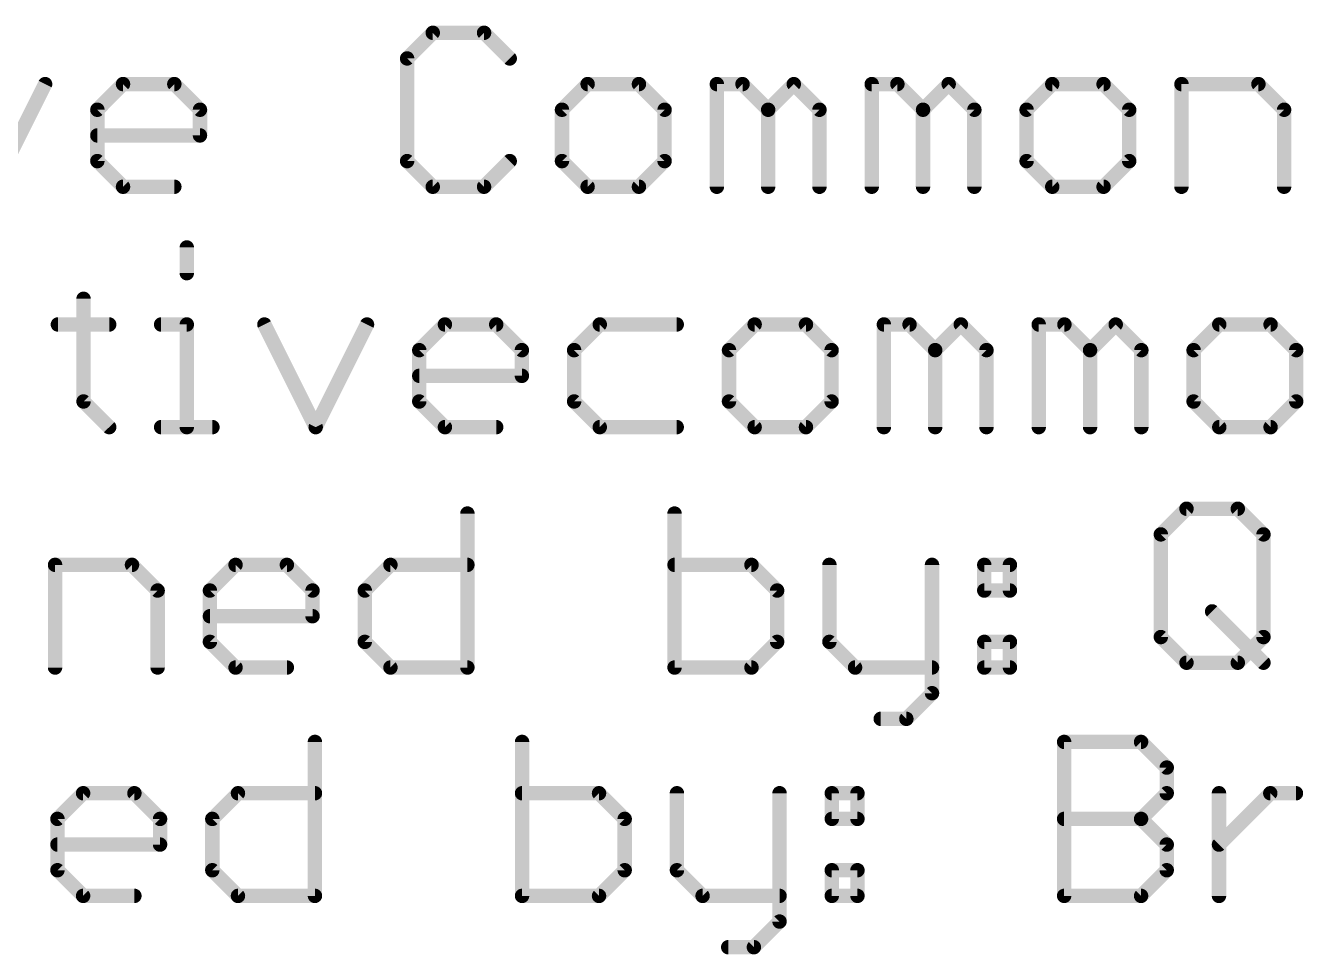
# Model space of a CAD drawing. Extents: x -41 to 66, y -12 to 41.
# Drawn here: x -2.07 to 11.44, y -11.62 to -1.8 of the extents above; entities that cross this region are included whole.
import ezdxf

# ---------------------------------------------------------------- set-up
doc = ezdxf.new("R2010")
doc.units = 0
doc.layers.add('51', color=53, linetype='CONTINUOUS')

msp = doc.modelspace()

# ---------------------------------------------------------------- linework, layer by layer
at = {"layer": '51', "const_width": 0.1524}
for points in [[(2.2349, -1.8782), (1.9638, -2.1494)], [(2.7773, -1.8782), (2.2349, -1.8782)], [(3.0484, -2.1494), (2.7773, -1.8782)], [(1.9638, -2.1494), (1.9638, -3.234)], [(-2.4054, -3.5052), (-1.863, -2.4205)], [(-1.3105, -2.6917), (-1.0394, -2.4205)], [(-1.0394, -2.4205), (-0.497, -2.4205)], [(-0.497, -2.4205), (-0.2259, -2.6917)], [(3.8721, -2.4205), (3.6009, -2.6917)], [(4.4144, -2.4205), (3.8721, -2.4205)], [(4.6856, -2.6917), (4.4144, -2.4205)], [(5.2381, -3.5052), (5.2381, -2.4205)], [(5.2381, -2.4205), (5.5093, -2.4205)], [(5.5093, -2.4205), (5.7804, -2.6917)], [(5.7804, -2.6917), (6.0516, -2.4205)], [(6.0516, -2.4205), (6.3228, -2.6917)], [(6.8753, -3.5052), (6.8753, -2.4205)], [(6.8753, -2.4205), (7.1464, -2.4205)], [(7.1464, -2.4205), (7.4176, -2.6917)], [(7.4176, -2.6917), (7.6887, -2.4205)], [(7.6887, -2.4205), (7.9599, -2.6917)], [(8.7836, -2.4205), (8.5124, -2.6917)], [(9.3259, -2.4205), (8.7836, -2.4205)], [(9.5971, -2.6917), (9.3259, -2.4205)], [(10.1496, -3.5052), (10.1496, -2.4205)], [(10.1496, -2.4205), (10.9631, -2.4205)], [(10.9631, -2.4205), (11.2342, -2.6917)], [(-1.3105, -3.234), (-1.3105, -2.6917)], [(-0.2259, -2.6917), (-0.2259, -2.9629)], [(3.6009, -2.6917), (3.6009, -3.234)], [(4.6856, -3.234), (4.6856, -2.6917)], [(5.7804, -2.6917), (5.7804, -3.5052)], [(6.3228, -2.6917), (6.3228, -3.5052)], [(7.4176, -2.6917), (7.4176, -3.5052)], [(7.9599, -2.6917), (7.9599, -3.5052)], [(8.5124, -2.6917), (8.5124, -3.234)], [(9.5971, -3.234), (9.5971, -2.6917)], [(11.2342, -2.6917), (11.2342, -3.5052)], [(-0.2259, -2.9629), (-1.3105, -2.9629)], [(-1.0394, -3.5052), (-1.3105, -3.234)], [(1.9638, -3.234), (2.2349, -3.5052)], [(2.7773, -3.5052), (3.0484, -3.234)], [(3.6009, -3.234), (3.8721, -3.5052)], [(4.4144, -3.5052), (4.6856, -3.234)], [(8.5124, -3.234), (8.7836, -3.5052)], [(9.3259, -3.5052), (9.5971, -3.234)], [(-0.497, -3.5052), (-1.0394, -3.5052)], [(2.2349, -3.5052), (2.7773, -3.5052)], [(3.8721, -3.5052), (4.4144, -3.5052)], [(8.7836, -3.5052), (9.3259, -3.5052)], [(-0.3652, -4.147), (-0.3652, -4.4182)], [(-1.4567, -4.6894), (-1.4567, -5.774)], [(-1.7278, -4.9605), (-1.1855, -4.9605)], [(-0.6364, -4.9605), (-0.3652, -4.9605)], [(-0.3652, -4.9605), (-0.3652, -6.0452)], [(0.455, -4.9605), (0.9974, -6.0452)], [(0.9974, -6.0452), (1.5397, -4.9605)], [(2.0922, -5.2317), (2.3634, -4.9605)], [(2.3634, -4.9605), (2.9057, -4.9605)], [(2.9057, -4.9605), (3.1768, -5.2317)], [(4.0005, -4.9605), (3.7293, -5.2317)], [(4.814, -4.9605), (4.0005, -4.9605)], [(5.6377, -4.9605), (5.3665, -5.2317)], [(6.18, -4.9605), (5.6377, -4.9605)], [(6.4512, -5.2317), (6.18, -4.9605)], [(7.0037, -6.0452), (7.0037, -4.9605)], [(7.0037, -4.9605), (7.2748, -4.9605)], [(7.2748, -4.9605), (7.546, -5.2317)], [(7.546, -5.2317), (7.8172, -4.9605)], [(7.8172, -4.9605), (8.0883, -5.2317)], [(8.6408, -6.0452), (8.6408, -4.9605)], [(8.6408, -4.9605), (8.912, -4.9605)], [(8.912, -4.9605), (9.1831, -5.2317)], [(9.1831, -5.2317), (9.4543, -4.9605)], [(9.4543, -4.9605), (9.7255, -5.2317)], [(10.5491, -4.9605), (10.278, -5.2317)], [(11.0915, -4.9605), (10.5491, -4.9605)], [(11.3626, -5.2317), (11.0915, -4.9605)], [(2.0922, -5.774), (2.0922, -5.2317)], [(3.1768, -5.2317), (3.1768, -5.5029)], [(3.7293, -5.2317), (3.7293, -5.774)], [(5.3665, -5.2317), (5.3665, -5.774)], [(6.4512, -5.774), (6.4512, -5.2317)], [(7.546, -5.2317), (7.546, -6.0452)], [(8.0883, -5.2317), (8.0883, -6.0452)], [(9.1831, -5.2317), (9.1831, -6.0452)], [(9.7255, -5.2317), (9.7255, -6.0452)], [(10.278, -5.2317), (10.278, -5.774)], [(11.3626, -5.774), (11.3626, -5.2317)], [(3.1768, -5.5029), (2.0922, -5.5029)], [(-1.4567, -5.774), (-1.1855, -6.0452)], [(2.3634, -6.0452), (2.0922, -5.774)], [(3.7293, -5.774), (4.0005, -6.0452)], [(5.3665, -5.774), (5.6377, -6.0452)], [(6.18, -6.0452), (6.4512, -5.774)], [(10.278, -5.774), (10.5491, -6.0452)], [(11.0915, -6.0452), (11.3626, -5.774)], [(-0.6364, -6.0452), (-0.0941, -6.0452)], [(2.9057, -6.0452), (2.3634, -6.0452)], [(4.0005, -6.0452), (4.814, -6.0452)], [(5.6377, -6.0452), (6.18, -6.0452)], [(10.5491, -6.0452), (11.0915, -6.0452)], [(2.601, -6.9582), (2.601, -8.5852)], [(4.7907, -6.9582), (4.7907, -8.5852)], [(9.9314, -7.1786), (10.2026, -6.9074)], [(10.2026, -6.9074), (10.7449, -6.9074)], [(10.7449, -6.9074), (11.0161, -7.1786)], [(9.9314, -8.2632), (9.9314, -7.1786)], [(11.0161, -7.1786), (11.0161, -8.2632)], [(-1.7579, -8.5852), (-1.7579, -7.5005)], [(-1.7579, -7.5005), (-0.9444, -7.5005)], [(-0.9444, -7.5005), (-0.6733, -7.7717)], [(-0.1208, -7.7717), (0.1504, -7.5005)], [(0.1504, -7.5005), (0.6927, -7.5005)], [(0.6927, -7.5005), (0.9639, -7.7717)], [(1.5164, -7.7717), (1.7875, -7.5005)], [(1.7875, -7.5005), (2.601, -7.5005)], [(5.6042, -7.5005), (4.7907, -7.5005)], [(5.8753, -7.7717), (5.6042, -7.5005)], [(6.4278, -7.5005), (6.4278, -8.314)], [(7.5125, -7.5005), (7.5125, -8.8564)], [(8.065, -7.5005), (8.3362, -7.5005)], [(8.065, -7.7717), (8.065, -7.5005)], [(8.3362, -7.5005), (8.3362, -7.7717)], [(-0.6733, -7.7717), (-0.6733, -8.5852)], [(-0.1208, -8.314), (-0.1208, -7.7717)], [(0.9639, -7.7717), (0.9639, -8.0429)], [(1.5164, -8.314), (1.5164, -7.7717)], [(5.8753, -8.314), (5.8753, -7.7717)], [(8.3362, -7.7717), (8.065, -7.7717)], [(0.9639, -8.0429), (-0.1208, -8.0429)], [(10.4737, -7.9921), (11.0161, -8.5344)], [(0.1504, -8.5852), (-0.1208, -8.314)], [(1.7875, -8.5852), (1.5164, -8.314)], [(5.6042, -8.5852), (5.8753, -8.314)], [(6.4278, -8.314), (6.699, -8.5852)], [(8.065, -8.314), (8.3362, -8.314)], [(8.065, -8.5852), (8.065, -8.314)], [(8.3362, -8.314), (8.3362, -8.5852)], [(10.2026, -8.5344), (9.9314, -8.2632)], [(11.0161, -8.2632), (10.7449, -8.5344)], [(0.6927, -8.5852), (0.1504, -8.5852)], [(2.601, -8.5852), (1.7875, -8.5852)], [(4.7907, -8.5852), (5.6042, -8.5852)], [(6.699, -8.5852), (7.5125, -8.5852)], [(8.3362, -8.5852), (8.065, -8.5852)], [(10.7449, -8.5344), (10.2026, -8.5344)], [(7.5125, -8.8564), (7.2413, -9.1275)], [(7.2413, -9.1275), (6.9702, -9.1275)], [(0.9893, -9.3712), (0.9893, -10.9982)], [(3.1789, -9.3712), (3.1789, -10.9982)], [(8.909, -10.9982), (8.909, -9.3712)], [(8.909, -9.3712), (9.7225, -9.3712)], [(9.7225, -9.3712), (9.9936, -9.6424)], [(9.9936, -9.6424), (9.9936, -9.9135)], [(-1.7325, -10.1847), (-1.4614, -9.9135)], [(-1.4614, -9.9135), (-0.919, -9.9135)], [(-0.919, -9.9135), (-0.6479, -10.1847)], [(-0.0954, -10.1847), (0.1758, -9.9135)], [(0.1758, -9.9135), (0.9893, -9.9135)], [(3.9924, -9.9135), (3.1789, -9.9135)], [(4.2636, -10.1847), (3.9924, -9.9135)], [(4.8161, -9.9135), (4.8161, -10.727)], [(5.9007, -9.9135), (5.9007, -11.2694)], [(6.4532, -9.9135), (6.7244, -9.9135)], [(6.4532, -10.1847), (6.4532, -9.9135)], [(6.7244, -9.9135), (6.7244, -10.1847)], [(9.9936, -9.9135), (9.7225, -10.1847)], [(10.5461, -10.9982), (10.5461, -9.9135)], [(10.5461, -10.4559), (11.0885, -9.9135)], [(11.0885, -9.9135), (11.3596, -9.9135)], [(-1.7325, -10.727), (-1.7325, -10.1847)], [(-0.6479, -10.1847), (-0.6479, -10.4559)], [(-0.0954, -10.727), (-0.0954, -10.1847)], [(4.2636, -10.727), (4.2636, -10.1847)], [(6.7244, -10.1847), (6.4532, -10.1847)], [(8.909, -10.1847), (9.7225, -10.1847)], [(9.7225, -10.1847), (9.9936, -10.4559)], [(-0.6479, -10.4559), (-1.7325, -10.4559)], [(9.9936, -10.4559), (9.9936, -10.727)], [(-1.4614, -10.9982), (-1.7325, -10.727)], [(0.1758, -10.9982), (-0.0954, -10.727)], [(3.9924, -10.9982), (4.2636, -10.727)], [(4.8161, -10.727), (5.0873, -10.9982)], [(6.4532, -10.727), (6.7244, -10.727)], [(6.4532, -10.9982), (6.4532, -10.727)], [(6.7244, -10.727), (6.7244, -10.9982)], [(9.9936, -10.727), (9.7225, -10.9982)], [(-0.919, -10.9982), (-1.4614, -10.9982)], [(0.9893, -10.9982), (0.1758, -10.9982)], [(3.1789, -10.9982), (3.9924, -10.9982)], [(5.0873, -10.9982), (5.9007, -10.9982)], [(6.7244, -10.9982), (6.4532, -10.9982)], [(9.7225, -10.9982), (8.909, -10.9982)], [(5.9007, -11.2694), (5.6296, -11.5405)], [(5.6296, -11.5405), (5.3584, -11.5405)]]:
    msp.add_lwpolyline(points, dxfattribs=at)
at = {"layer": '51', "const_width": 0.0762}
for points in [[(2.2349, -1.8401, 1), (2.2349, -1.9163)], [(2.2619, -1.9052, 1), (2.208, -1.8513)], [(2.8042, -1.8513, 1), (2.7503, -1.9052)], [(2.7773, -1.9163, 1), (2.7773, -1.8401)], [(1.9368, -2.1224, 1), (1.9907, -2.1763)], [(2.0019, -2.1494, 1), (1.9257, -2.1494)], [(3.0215, -2.1763, 1), (3.0754, -2.1224)], [(-1.829, -2.4376, 1), (-1.8971, -2.4035)], [(-1.0394, -2.3824, 1), (-1.0394, -2.4586)], [(-1.0124, -2.4475, 1), (-1.0663, -2.3936)], [(-0.4701, -2.3936, 1), (-0.524, -2.4475)], [(-0.497, -2.4586, 1), (-0.497, -2.3824)], [(3.8721, -2.3824, 1), (3.8721, -2.4586)], [(3.899, -2.4475, 1), (3.8452, -2.3936)], [(4.4414, -2.3936, 1), (4.3875, -2.4475)], [(4.4144, -2.4586, 1), (4.4144, -2.3824)], [(5.2762, -2.4205, 1), (5.2, -2.4205)], [(5.2381, -2.3824, 1), (5.2381, -2.4586)], [(5.5362, -2.3936, 1), (5.4823, -2.4475)], [(5.5093, -2.4586, 1), (5.5093, -2.3824)], [(6.0785, -2.3936, 1), (6.0246, -2.4475)], [(6.0785, -2.4475, 1), (6.0246, -2.3936)], [(6.9134, -2.4205, 1), (6.8372, -2.4205)], [(6.8753, -2.3824, 1), (6.8753, -2.4586)], [(7.1734, -2.3936, 1), (7.1195, -2.4475)], [(7.1464, -2.4586, 1), (7.1464, -2.3824)], [(7.7157, -2.3936, 1), (7.6618, -2.4475)], [(7.7157, -2.4475, 1), (7.6618, -2.3936)], [(8.7836, -2.3824, 1), (8.7836, -2.4586)], [(8.8105, -2.4475, 1), (8.7566, -2.3936)], [(9.3528, -2.3936, 1), (9.299, -2.4475)], [(9.3259, -2.4586, 1), (9.3259, -2.3824)], [(10.1877, -2.4205, 1), (10.1115, -2.4205)], [(10.1496, -2.3824, 1), (10.1496, -2.4586)], [(10.99, -2.3936, 1), (10.9361, -2.4475)], [(10.9631, -2.4586, 1), (10.9631, -2.3824)], [(-1.2724, -2.6917, 1), (-1.3486, -2.6917)], [(-1.3375, -2.6648, 1), (-1.2836, -2.7186)], [(-0.1878, -2.6917, 1), (-0.264, -2.6917)], [(-0.2528, -2.7186, 1), (-0.1989, -2.6648)], [(3.639, -2.6917, 1), (3.5628, -2.6917)], [(3.574, -2.6648, 1), (3.6279, -2.7186)], [(4.7237, -2.6917, 1), (4.6475, -2.6917)], [(4.6587, -2.7186, 1), (4.7125, -2.6648)], [(5.8185, -2.6917, 1), (5.7423, -2.6917)], [(5.7535, -2.6648, 1), (5.8074, -2.7186)], [(5.7535, -2.7186, 1), (5.8074, -2.6648)], [(6.3609, -2.6917, 1), (6.2847, -2.6917)], [(6.2958, -2.7186, 1), (6.3497, -2.6648)], [(7.4557, -2.6917, 1), (7.3795, -2.6917)], [(7.3906, -2.6648, 1), (7.4445, -2.7186)], [(7.3906, -2.7186, 1), (7.4445, -2.6648)], [(7.998, -2.6917, 1), (7.9218, -2.6917)], [(7.933, -2.7186, 1), (7.9869, -2.6648)], [(8.5505, -2.6917, 1), (8.4743, -2.6917)], [(8.4855, -2.6648, 1), (8.5393, -2.7186)], [(9.6352, -2.6917, 1), (9.559, -2.6917)], [(9.5701, -2.7186, 1), (9.624, -2.6648)], [(11.2723, -2.6917, 1), (11.1961, -2.6917)], [(11.2073, -2.7186, 1), (11.2612, -2.6648)], [(-1.3105, -2.9248, 1), (-1.3105, -3.001)], [(-0.264, -2.9629, 1), (-0.1878, -2.9629)], [(-0.2259, -3.001, 1), (-0.2259, -2.9248)], [(-1.2836, -3.2071, 1), (-1.3375, -3.261)], [(-1.3486, -3.234, 1), (-1.2724, -3.234)], [(1.9907, -3.2071, 1), (1.9368, -3.261)], [(1.9257, -3.234, 1), (2.0019, -3.234)], [(3.0754, -3.261, 1), (3.0215, -3.2071)], [(3.6279, -3.2071, 1), (3.574, -3.261)], [(3.5628, -3.234, 1), (3.639, -3.234)], [(4.6475, -3.234, 1), (4.7237, -3.234)], [(4.7125, -3.261, 1), (4.6587, -3.2071)], [(8.5393, -3.2071, 1), (8.4855, -3.261)], [(8.4743, -3.234, 1), (8.5505, -3.234)], [(9.559, -3.234, 1), (9.6352, -3.234)], [(9.624, -3.261, 1), (9.5701, -3.2071)], [(-1.0394, -3.4671, 1), (-1.0394, -3.5433)], [(-1.0663, -3.5321, 1), (-1.0124, -3.4783)], [(-0.497, -3.5433, 1), (-0.497, -3.4671)], [(2.2349, -3.4671, 1), (2.2349, -3.5433)], [(2.208, -3.5321, 1), (2.2619, -3.4783)], [(2.7503, -3.4783, 1), (2.8042, -3.5321)], [(2.7773, -3.5433, 1), (2.7773, -3.4671)], [(3.8721, -3.4671, 1), (3.8721, -3.5433)], [(3.8452, -3.5321, 1), (3.899, -3.4783)], [(4.3875, -3.4783, 1), (4.4414, -3.5321)], [(4.4144, -3.5433, 1), (4.4144, -3.4671)], [(5.2, -3.5052, 1), (5.2762, -3.5052)], [(5.7423, -3.5052, 1), (5.8185, -3.5052)], [(6.2847, -3.5052, 1), (6.3609, -3.5052)], [(6.8372, -3.5052, 1), (6.9134, -3.5052)], [(7.3795, -3.5052, 1), (7.4557, -3.5052)], [(7.9218, -3.5052, 1), (7.998, -3.5052)], [(8.7836, -3.4671, 1), (8.7836, -3.5433)], [(8.7566, -3.5321, 1), (8.8105, -3.4783)], [(9.299, -3.4783, 1), (9.3528, -3.5321)], [(9.3259, -3.5433, 1), (9.3259, -3.4671)], [(10.1115, -3.5052, 1), (10.1877, -3.5052)], [(11.1961, -3.5052, 1), (11.2723, -3.5052)], [(-0.3271, -4.147, 1), (-0.4033, -4.147)], [(-0.4033, -4.4182, 1), (-0.3271, -4.4182)], [(-1.4186, -4.6894, 1), (-1.4948, -4.6894)], [(-1.7278, -4.9224, 1), (-1.7278, -4.9986)], [(-1.1855, -4.9986, 1), (-1.1855, -4.9224)], [(-0.6364, -4.9224, 1), (-0.6364, -4.9986)], [(-0.3271, -4.9605, 1), (-0.4033, -4.9605)], [(-0.3652, -4.9986, 1), (-0.3652, -4.9224)], [(0.4891, -4.9435, 1), (0.421, -4.9776)], [(1.5738, -4.9776, 1), (1.5056, -4.9435)], [(2.3634, -4.9224, 1), (2.3634, -4.9986)], [(2.3903, -4.9875, 1), (2.3364, -4.9336)], [(2.9326, -4.9336, 1), (2.8787, -4.9875)], [(2.9057, -4.9986, 1), (2.9057, -4.9224)], [(4.0005, -4.9224, 1), (4.0005, -4.9986)], [(4.0274, -4.9875, 1), (3.9736, -4.9336)], [(4.814, -4.9986, 1), (4.814, -4.9224)], [(5.6377, -4.9224, 1), (5.6377, -4.9986)], [(5.6646, -4.9875, 1), (5.6107, -4.9336)], [(6.2069, -4.9336, 1), (6.1531, -4.9875)], [(6.18, -4.9986, 1), (6.18, -4.9224)], [(7.0418, -4.9605, 1), (6.9656, -4.9605)], [(7.0037, -4.9224, 1), (7.0037, -4.9986)], [(7.3018, -4.9336, 1), (7.2479, -4.9875)], [(7.2748, -4.9986, 1), (7.2748, -4.9224)], [(7.8441, -4.9336, 1), (7.7902, -4.9875)], [(7.8441, -4.9875, 1), (7.7902, -4.9336)], [(8.6789, -4.9605, 1), (8.6027, -4.9605)], [(8.6408, -4.9224, 1), (8.6408, -4.9986)], [(8.9389, -4.9336, 1), (8.885, -4.9875)], [(8.912, -4.9986, 1), (8.912, -4.9224)], [(9.4812, -4.9336, 1), (9.4274, -4.9875)], [(9.4812, -4.9875, 1), (9.4274, -4.9336)], [(10.5491, -4.9224, 1), (10.5491, -4.9986)], [(10.5761, -4.9875, 1), (10.5222, -4.9336)], [(11.1184, -4.9336, 1), (11.0645, -4.9875)], [(11.0915, -4.9986, 1), (11.0915, -4.9224)], [(2.1303, -5.2317, 1), (2.0541, -5.2317)], [(2.0652, -5.2048, 1), (2.1191, -5.2586)], [(3.2149, -5.2317, 1), (3.1387, -5.2317)], [(3.1499, -5.2586, 1), (3.2038, -5.2048)], [(3.7674, -5.2317, 1), (3.6912, -5.2317)], [(3.7024, -5.2048, 1), (3.7563, -5.2586)], [(5.4046, -5.2317, 1), (5.3284, -5.2317)], [(5.3396, -5.2048, 1), (5.3934, -5.2586)], [(6.4893, -5.2317, 1), (6.4131, -5.2317)], [(6.4242, -5.2586, 1), (6.4781, -5.2048)], [(7.5841, -5.2317, 1), (7.5079, -5.2317)], [(7.519, -5.2048, 1), (7.5729, -5.2586)], [(7.519, -5.2586, 1), (7.5729, -5.2048)], [(8.1264, -5.2317, 1), (8.0502, -5.2317)], [(8.0614, -5.2586, 1), (8.1153, -5.2048)], [(9.2212, -5.2317, 1), (9.145, -5.2317)], [(9.1562, -5.2048, 1), (9.2101, -5.2586)], [(9.1562, -5.2586, 1), (9.2101, -5.2048)], [(9.7636, -5.2317, 1), (9.6874, -5.2317)], [(9.6985, -5.2586, 1), (9.7524, -5.2048)], [(10.3161, -5.2317, 1), (10.2399, -5.2317)], [(10.251, -5.2048, 1), (10.3049, -5.2586)], [(11.4007, -5.2317, 1), (11.3245, -5.2317)], [(11.3357, -5.2586, 1), (11.3896, -5.2048)], [(2.0922, -5.4648, 1), (2.0922, -5.541)], [(3.1387, -5.5029, 1), (3.2149, -5.5029)], [(3.1768, -5.541, 1), (3.1768, -5.4648)], [(-1.4297, -5.7471, 1), (-1.4836, -5.801)], [(-1.4948, -5.774, 1), (-1.4186, -5.774)], [(2.1191, -5.7471, 1), (2.0652, -5.801)], [(2.0541, -5.774, 1), (2.1303, -5.774)], [(3.7563, -5.7471, 1), (3.7024, -5.801)], [(3.6912, -5.774, 1), (3.7674, -5.774)], [(5.3934, -5.7471, 1), (5.3396, -5.801)], [(5.3284, -5.774, 1), (5.4046, -5.774)], [(6.4131, -5.774, 1), (6.4893, -5.774)], [(6.4781, -5.801, 1), (6.4242, -5.7471)], [(10.3049, -5.7471, 1), (10.251, -5.801)], [(10.2399, -5.774, 1), (10.3161, -5.774)], [(11.3245, -5.774, 1), (11.4007, -5.774)], [(11.3896, -5.801, 1), (11.3357, -5.7471)], [(-1.2125, -6.0721, 1), (-1.1586, -6.0183)], [(-0.6364, -6.0071, 1), (-0.6364, -6.0833)], [(-0.4033, -6.0452, 1), (-0.3271, -6.0452)], [(-0.0941, -6.0833, 1), (-0.0941, -6.0071)], [(0.9633, -6.0282, 1), (1.0314, -6.0622)], [(0.9633, -6.0622, 1), (1.0314, -6.0282)], [(2.3634, -6.0071, 1), (2.3634, -6.0833)], [(2.3364, -6.0721, 1), (2.3903, -6.0183)], [(2.9057, -6.0833, 1), (2.9057, -6.0071)], [(4.0005, -6.0071, 1), (4.0005, -6.0833)], [(3.9736, -6.0721, 1), (4.0274, -6.0183)], [(4.814, -6.0833, 1), (4.814, -6.0071)], [(5.6377, -6.0071, 1), (5.6377, -6.0833)], [(5.6107, -6.0721, 1), (5.6646, -6.0183)], [(6.1531, -6.0183, 1), (6.2069, -6.0721)], [(6.18, -6.0833, 1), (6.18, -6.0071)], [(6.9656, -6.0452, 1), (7.0418, -6.0452)], [(7.5079, -6.0452, 1), (7.5841, -6.0452)], [(8.0502, -6.0452, 1), (8.1264, -6.0452)], [(8.6027, -6.0452, 1), (8.6789, -6.0452)], [(9.145, -6.0452, 1), (9.2212, -6.0452)], [(9.6874, -6.0452, 1), (9.7636, -6.0452)], [(10.5491, -6.0071, 1), (10.5491, -6.0833)], [(10.5222, -6.0721, 1), (10.5761, -6.0183)], [(11.0645, -6.0183, 1), (11.1184, -6.0721)], [(11.0915, -6.0833, 1), (11.0915, -6.0071)], [(2.6391, -6.9582, 1), (2.5629, -6.9582)], [(4.8288, -6.9582, 1), (4.7526, -6.9582)], [(10.2026, -6.8693, 1), (10.2026, -6.9455)], [(10.2295, -6.9344, 1), (10.1756, -6.8805)], [(10.7718, -6.8805, 1), (10.718, -6.9344)], [(10.7449, -6.9455, 1), (10.7449, -6.8693)], [(9.9695, -7.1786, 1), (9.8933, -7.1786)], [(9.9045, -7.1516, 1), (9.9583, -7.2055)], [(11.0542, -7.1786, 1), (10.978, -7.1786)], [(10.9891, -7.2055, 1), (11.043, -7.1516)], [(-1.7198, -7.5005, 1), (-1.796, -7.5005)], [(-1.7579, -7.4624, 1), (-1.7579, -7.5386)], [(-0.9175, -7.4736, 1), (-0.9714, -7.5275)], [(-0.9444, -7.5386, 1), (-0.9444, -7.4624)], [(0.1504, -7.4624, 1), (0.1504, -7.5386)], [(0.1773, -7.5275, 1), (0.1234, -7.4736)], [(0.7197, -7.4736, 1), (0.6658, -7.5275)], [(0.6927, -7.5386, 1), (0.6927, -7.4624)], [(1.7875, -7.4624, 1), (1.7875, -7.5386)], [(1.8145, -7.5275, 1), (1.7606, -7.4736)], [(2.601, -7.5386, 1), (2.601, -7.4624)], [(4.7907, -7.4624, 1), (4.7907, -7.5386)], [(5.6311, -7.4736, 1), (5.5772, -7.5275)], [(5.6042, -7.5386, 1), (5.6042, -7.4624)], [(6.4659, -7.5005, 1), (6.3897, -7.5005)], [(7.5506, -7.5005, 1), (7.4744, -7.5005)], [(8.065, -7.4624, 1), (8.065, -7.5386)], [(8.1031, -7.5005, 1), (8.0269, -7.5005)], [(8.3743, -7.5005, 1), (8.2981, -7.5005)], [(8.3362, -7.5386, 1), (8.3362, -7.4624)], [(-0.6352, -7.7717, 1), (-0.7114, -7.7717)], [(-0.0827, -7.7717, 1), (-0.1589, -7.7717)], [(1.002, -7.7717, 1), (0.9258, -7.7717)], [(1.5545, -7.7717, 1), (1.4783, -7.7717)], [(5.9134, -7.7717, 1), (5.8372, -7.7717)], [(8.065, -7.7336, 1), (8.065, -7.8098)], [(8.3362, -7.8098, 1), (8.3362, -7.7336)], [(-0.7002, -7.7986, 1), (-0.6463, -7.7448)], [(-0.1477, -7.7448, 1), (-0.0938, -7.7986)], [(0.9369, -7.7986, 1), (0.9908, -7.7448)], [(1.4894, -7.7448, 1), (1.5433, -7.7986)], [(5.8484, -7.7986, 1), (5.9023, -7.7448)], [(8.0269, -7.7717, 1), (8.1031, -7.7717)], [(8.2981, -7.7717, 1), (8.3743, -7.7717)], [(-0.1208, -8.0048, 1), (-0.1208, -8.081)], [(0.9639, -8.081, 1), (0.9639, -8.0048)], [(10.5007, -7.9651, 1), (10.4468, -8.019)], [(0.9258, -8.0429, 1), (1.002, -8.0429)], [(-0.0938, -8.2871, 1), (-0.1477, -8.341)], [(1.5433, -8.2871, 1), (1.4894, -8.341)], [(5.9023, -8.341, 1), (5.8484, -8.2871)], [(6.4548, -8.2871, 1), (6.4009, -8.341)], [(8.065, -8.2759, 1), (8.065, -8.3521)], [(8.1031, -8.314, 1), (8.0269, -8.314)], [(8.3743, -8.314, 1), (8.2981, -8.314)], [(8.3362, -8.3521, 1), (8.3362, -8.2759)], [(9.9583, -8.2363, 1), (9.9045, -8.2902)], [(9.8933, -8.2632, 1), (9.9695, -8.2632)], [(10.978, -8.2632, 1), (11.0542, -8.2632)], [(11.043, -8.2902, 1), (10.9891, -8.2363)], [(-0.1589, -8.314, 1), (-0.0827, -8.314)], [(1.4783, -8.314, 1), (1.5545, -8.314)], [(5.8372, -8.314, 1), (5.9134, -8.314)], [(6.3897, -8.314, 1), (6.4659, -8.314)], [(0.1504, -8.5471, 1), (0.1504, -8.6233)], [(0.6927, -8.6233, 1), (0.6927, -8.5471)], [(1.7875, -8.5471, 1), (1.7875, -8.6233)], [(2.601, -8.6233, 1), (2.601, -8.5471)], [(4.7907, -8.5471, 1), (4.7907, -8.6233)], [(5.6042, -8.6233, 1), (5.6042, -8.5471)], [(6.699, -8.5471, 1), (6.699, -8.6233)], [(7.5125, -8.6233, 1), (7.5125, -8.5471)], [(8.065, -8.5471, 1), (8.065, -8.6233)], [(8.3362, -8.6233, 1), (8.3362, -8.5471)], [(10.2026, -8.4963, 1), (10.2026, -8.5725)], [(10.1756, -8.5613, 1), (10.2295, -8.5075)], [(10.718, -8.5075, 1), (10.7718, -8.5613)], [(10.7449, -8.5725, 1), (10.7449, -8.4963)], [(10.9891, -8.5613, 1), (11.043, -8.5075)], [(-1.796, -8.5852, 1), (-1.7198, -8.5852)], [(-0.7114, -8.5852, 1), (-0.6352, -8.5852)], [(0.1234, -8.6121, 1), (0.1773, -8.5583)], [(1.7606, -8.6121, 1), (1.8145, -8.5583)], [(2.5629, -8.5852, 1), (2.6391, -8.5852)], [(4.7526, -8.5852, 1), (4.8288, -8.5852)], [(5.5772, -8.5583, 1), (5.6311, -8.6121)], [(6.6721, -8.6121, 1), (6.7259, -8.5583)], [(8.0269, -8.5852, 1), (8.1031, -8.5852)], [(8.2981, -8.5852, 1), (8.3743, -8.5852)], [(7.5394, -8.8833, 1), (7.4856, -8.8294)], [(7.4744, -8.8564, 1), (7.5506, -8.8564)], [(6.9702, -9.0894, 1), (6.9702, -9.1656)], [(7.2144, -9.1006, 1), (7.2683, -9.1545)], [(7.2413, -9.1656, 1), (7.2413, -9.0894)], [(1.0274, -9.3712, 1), (0.9512, -9.3712)], [(3.217, -9.3712, 1), (3.1408, -9.3712)], [(8.9471, -9.3712, 1), (8.8709, -9.3712)], [(8.909, -9.3331, 1), (8.909, -9.4093)], [(9.7494, -9.3443, 1), (9.6955, -9.3982)], [(9.7225, -9.4093, 1), (9.7225, -9.3331)], [(10.0317, -9.6424, 1), (9.9555, -9.6424)], [(9.9667, -9.6693, 1), (10.0206, -9.6154)], [(-1.4614, -9.8754, 1), (-1.4614, -9.9516)], [(-1.4344, -9.9405, 1), (-1.4883, -9.8866)], [(-0.8921, -9.8866, 1), (-0.946, -9.9405)], [(-0.919, -9.9516, 1), (-0.919, -9.8754)], [(0.1758, -9.8754, 1), (0.1758, -9.9516)], [(0.2027, -9.9405, 1), (0.1488, -9.8866)], [(0.9893, -9.9516, 1), (0.9893, -9.8754)], [(3.1789, -9.8754, 1), (3.1789, -9.9516)], [(4.0194, -9.8866, 1), (3.9655, -9.9405)], [(3.9924, -9.9516, 1), (3.9924, -9.8754)], [(4.8542, -9.9135, 1), (4.778, -9.9135)], [(5.9388, -9.9135, 1), (5.8626, -9.9135)], [(6.4532, -9.8754, 1), (6.4532, -9.9516)], [(6.4913, -9.9135, 1), (6.4151, -9.9135)], [(6.7625, -9.9135, 1), (6.6863, -9.9135)], [(6.7244, -9.9516, 1), (6.7244, -9.8754)], [(10.0206, -9.9405, 1), (9.9667, -9.8866)], [(10.5842, -9.9135, 1), (10.508, -9.9135)], [(11.0885, -9.8754, 1), (11.0885, -9.9516)], [(11.1154, -9.9405, 1), (11.0615, -9.8866)], [(11.3596, -9.9516, 1), (11.3596, -9.8754)], [(9.9555, -9.9135, 1), (10.0317, -9.9135)], [(-1.6944, -10.1847, 1), (-1.7706, -10.1847)], [(-1.7595, -10.1578, 1), (-1.7056, -10.2116)], [(-0.6098, -10.1847, 1), (-0.686, -10.1847)], [(-0.6748, -10.2116, 1), (-0.6209, -10.1578)], [(-0.0573, -10.1847, 1), (-0.1335, -10.1847)], [(-0.1223, -10.1578, 1), (-0.0684, -10.2116)], [(4.3017, -10.1847, 1), (4.2255, -10.1847)], [(4.2366, -10.2116, 1), (4.2905, -10.1578)], [(6.4532, -10.1466, 1), (6.4532, -10.2228)], [(6.7244, -10.2228, 1), (6.7244, -10.1466)], [(8.909, -10.1466, 1), (8.909, -10.2228)], [(9.7494, -10.1578, 1), (9.6955, -10.2116)], [(9.6955, -10.1578, 1), (9.7494, -10.2116)], [(9.7225, -10.2228, 1), (9.7225, -10.1466)], [(6.4151, -10.1847, 1), (6.4913, -10.1847)], [(6.6863, -10.1847, 1), (6.7625, -10.1847)], [(-1.7325, -10.4178, 1), (-1.7325, -10.494)], [(-0.6479, -10.494, 1), (-0.6479, -10.4178)], [(10.0317, -10.4559, 1), (9.9555, -10.4559)], [(9.9667, -10.4828, 1), (10.0206, -10.4289)], [(10.5192, -10.4289, 1), (10.5731, -10.4828)], [(-0.686, -10.4559, 1), (-0.6098, -10.4559)], [(-1.7056, -10.7001, 1), (-1.7595, -10.754)], [(-0.0684, -10.7001, 1), (-0.1223, -10.754)], [(4.2905, -10.754, 1), (4.2367, -10.7001)], [(4.843, -10.7001, 1), (4.7891, -10.754)], [(6.4532, -10.6889, 1), (6.4532, -10.7651)], [(6.4913, -10.727, 1), (6.4151, -10.727)], [(6.7625, -10.727, 1), (6.6863, -10.727)], [(6.7244, -10.7651, 1), (6.7244, -10.6889)], [(10.0206, -10.754, 1), (9.9667, -10.7001)], [(-1.7706, -10.727, 1), (-1.6944, -10.727)], [(-0.1335, -10.727, 1), (-0.0573, -10.727)], [(4.2255, -10.727, 1), (4.3017, -10.727)], [(4.778, -10.727, 1), (4.8542, -10.727)], [(9.9555, -10.727, 1), (10.0317, -10.727)], [(-1.4614, -10.9601, 1), (-1.4614, -11.0363)], [(-1.4883, -11.0251, 1), (-1.4344, -10.9713)], [(-0.919, -11.0363, 1), (-0.919, -10.9601)], [(0.1758, -10.9601, 1), (0.1758, -11.0363)], [(0.1488, -11.0251, 1), (0.2027, -10.9713)], [(0.9893, -11.0363, 1), (0.9893, -10.9601)], [(3.1789, -10.9601, 1), (3.1789, -11.0363)], [(3.9655, -10.9713, 1), (4.0194, -11.0251)], [(3.9924, -11.0363, 1), (3.9924, -10.9601)], [(5.0873, -10.9601, 1), (5.0873, -11.0363)], [(5.0603, -11.0251, 1), (5.1142, -10.9713)], [(5.9007, -11.0363, 1), (5.9007, -10.9601)], [(6.4532, -10.9601, 1), (6.4532, -11.0363)], [(6.7244, -11.0363, 1), (6.7244, -10.9601)], [(8.909, -10.9601, 1), (8.909, -11.0363)], [(9.6955, -10.9713, 1), (9.7494, -11.0251)], [(9.7225, -11.0363, 1), (9.7225, -10.9601)], [(0.9512, -10.9982, 1), (1.0274, -10.9982)], [(3.1408, -10.9982, 1), (3.217, -10.9982)], [(6.4151, -10.9982, 1), (6.4913, -10.9982)], [(6.6863, -10.9982, 1), (6.7625, -10.9982)], [(8.8709, -10.9982, 1), (8.9471, -10.9982)], [(10.508, -10.9982, 1), (10.5842, -10.9982)], [(5.9277, -11.2963, 1), (5.8738, -11.2424)], [(5.8626, -11.2694, 1), (5.9388, -11.2694)], [(5.3584, -11.5024, 1), (5.3584, -11.5786)], [(5.6026, -11.5136, 1), (5.6565, -11.5675)], [(5.6296, -11.5786, 1), (5.6296, -11.5024)]]:
    msp.add_lwpolyline(points, format="xyb", dxfattribs=at)

doc.saveas('drawing.dxf')
